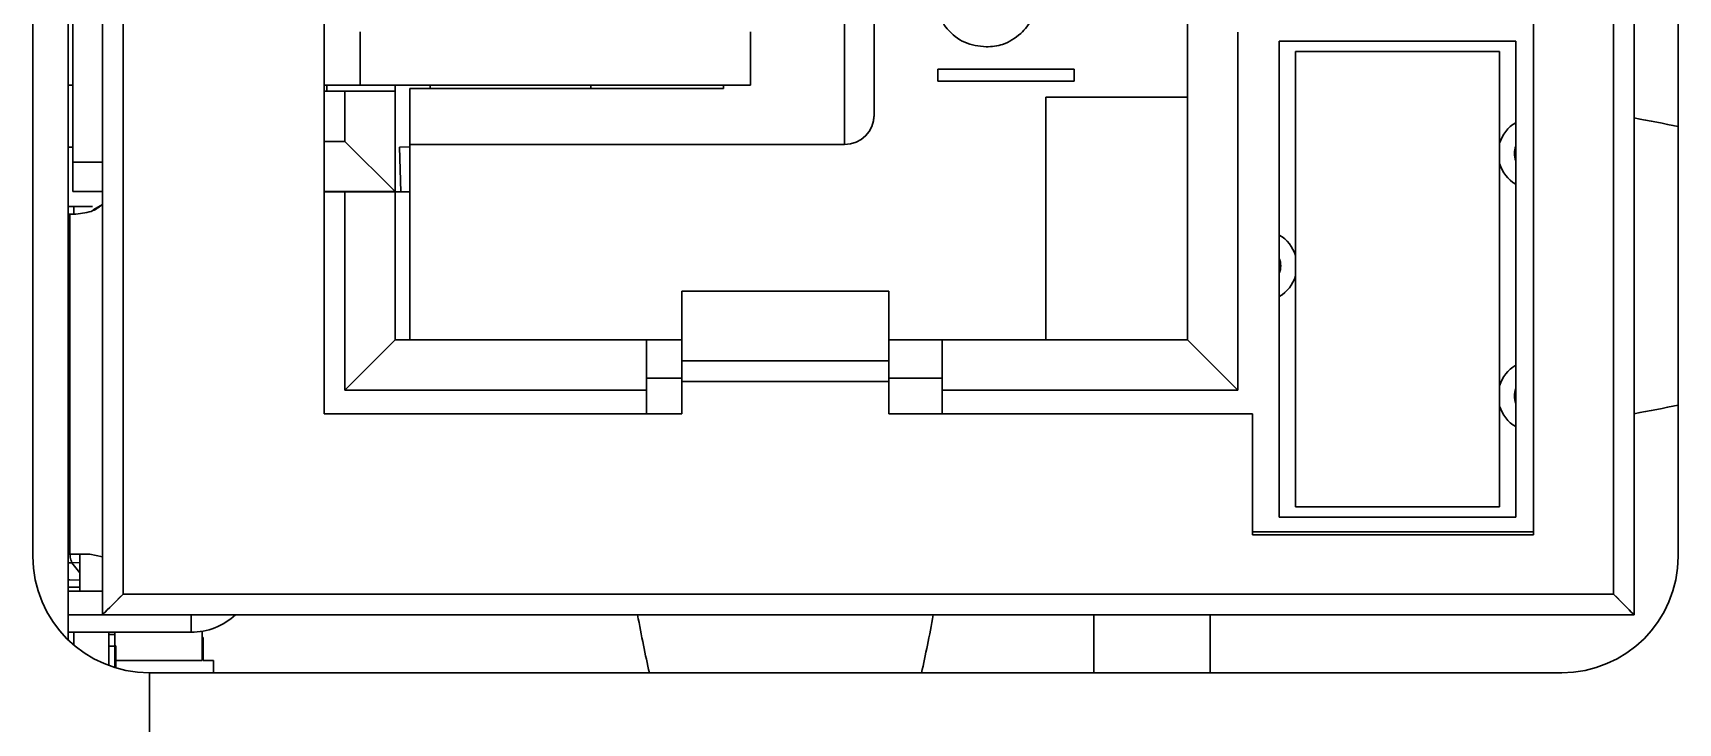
# Model space of a CAD drawing. Header units: inches. Extents: x 59 to 754, y 172 to 990.
# Drawn here: x 122.2 to 175.6, y 533.5 to 555.9 of the extents above; entities that cross this region are included whole.
import ezdxf

# ---------------------------------------------------------------- set-up
doc = ezdxf.new("R2010")
doc.units = ezdxf.units.IN
doc.header["$MEASUREMENT"] = 0
doc.layers.add('svg15406', color=7, linetype='Continuous')

msp = doc.modelspace()

# ---------------------------------------------------------------- linework, layer by layer
at = {"layer": 'svg15406', "color": 7, "lineweight": 30, "true_color": 0xffffff}
for points in [[(123.372, 718.883), (123.372, 536.189)], [(124.485, 537.001), (124.485, 718.057)], [(125.157, 717.385), (125.157, 537.673)], [(122.228, 538.898), (122.228, 716.174)], [(175.642, 538.898), (175.642, 716.174)], [(131.685, 592.489), (131.685, 543.529)], [(174.213, 591.241), (174.213, 553.129)], [(123.525, 551.697), (123.525, 585.289)], [(148.581, 552.265), (148.581, 584.713)], [(149.541, 583.753), (149.541, 553.225)], [(170.949, 558.375), (170.949, 539.593)], [(173.541, 537.673), (173.541, 558.375)], [(174.213, 558.375), (174.213, 537.001)], [(159.717, 556.681), (159.717, 545.929)], [(131.685, 556.013), (131.685, 553.997)], [(132.853, 555.92), (132.853, 554.193)], [(145.531, 554.193), (145.531, 555.92)], [(161.349, 544.297), (161.349, 555.913)], [(162.693, 555.625), (170.373, 555.625)], [(162.693, 540.169), (162.693, 555.625)], [(162.693, 549.327), (162.693, 555.625)], [(170.373, 555.625), (170.373, 540.169)], [(163.221, 540.505), (163.221, 555.289)], [(169.845, 555.289), (163.221, 555.289)], [(169.845, 555.289), (169.845, 540.505)], [(169.845, 552.307), (169.845, 555.289)], [(174.213, 555.049), (174.213, 553.129)], [(151.609, 554.714), (156.039, 554.714)], [(151.609, 554.326), (151.609, 554.714)], [(156.039, 554.714), (156.039, 554.326)], [(123.525, 554.193), (123.372, 554.193)], [(132.853, 554.193), (131.667, 554.193)], [(131.685, 553.997), (131.685, 552.369)], [(131.771, 553.997), (131.685, 553.997)], [(131.685, 553.997), (132.357, 553.997)], [(133.989, 553.997), (131.771, 553.997)], [(132.357, 553.997), (132.357, 552.369)], [(133.989, 553.997), (132.357, 553.997)], [(145.531, 554.193), (132.853, 554.193)], [(133.989, 554.093), (133.989, 554.193)], [(133.989, 554.193), (133.989, 552.369)], [(133.989, 554.193), (133.989, 553.997)], [(133.989, 550.737), (133.989, 553.997)], [(133.989, 553.997), (133.989, 553.997)], [(134.469, 552.265), (134.469, 554.089)], [(144.645, 554.089), (134.469, 554.089)], [(135.128, 554.193), (135.128, 554.089)], [(140.337, 554.193), (140.337, 554.089)], [(144.645, 554.193), (144.645, 554.089)], [(156.039, 554.326), (151.609, 554.326)], [(155.109, 545.929), (155.109, 553.801)], [(155.109, 553.801), (159.717, 553.801)], [(149.512, 552.993), (149.522, 553.038), (149.541, 553.225), (149.512, 552.993)], [(149.512, 552.993), (149.512, 552.993)], [(174.213, 543.529), (174.213, 553.129)], [(174.213, 552.965), (174.213, 543.694)], [(131.685, 552.369), (131.685, 550.729)], [(132.357, 552.369), (131.685, 552.369)], [(133.989, 550.737), (132.357, 552.369)], [(133.989, 552.181), (133.989, 552.369)], [(174.213, 552.333), (174.213, 548.514)], [(123.525, 552.18), (123.372, 552.18)], [(123.525, 552.179), (123.372, 552.179)], [(133.989, 552.273), (133.989, 552.181)], [(133.989, 550.733), (133.989, 552.273)], [(134.469, 552.197), (134.126, 552.185)], [(134.469, 552.196), (134.126, 552.184)], [(134.126, 552.184), (134.126, 552.185)], [(148.581, 552.265), (134.469, 552.265)], [(134.469, 552.265), (134.469, 545.929)], [(134.469, 552.265), (134.469, 550.733)], [(123.525, 551.697), (123.525, 550.737)], [(169.845, 544.435), (169.845, 551.648)], [(123.525, 550.737), (124.485, 550.737)], [(131.685, 550.737), (133.989, 550.737)], [(131.685, 543.529), (131.685, 550.729)], [(131.685, 550.729), (132.357, 550.729)], [(133.989, 550.729), (131.685, 550.729)], [(131.685, 550.729), (131.933, 550.729)], [(131.685, 550.729), (131.933, 550.729)], [(131.933, 550.729), (131.933, 550.737)], [(132.357, 550.729), (132.357, 544.297)], [(133.989, 550.729), (132.357, 550.729)], [(133.989, 550.737), (133.989, 550.733)], [(133.989, 550.729), (133.989, 550.733)], [(134.469, 550.733), (133.989, 550.733)], [(133.989, 550.729), (133.989, 550.729)], [(133.989, 545.929), (133.989, 550.729)], [(133.989, 545.929), (133.989, 550.729)], [(124.168, 550.258), (123.372, 550.258)], [(124.485, 550.323), (124.185, 550.148)], [(123.372, 550.009), (123.429, 550.009)], [(123.429, 538.969), (123.429, 550.009)], [(123.622, 550.009), (123.429, 550.009)], [(162.693, 549.327), (162.693, 549.327)], [(162.693, 548.089), (162.693, 548.569)], [(174.213, 548.24), (174.213, 544.421)], [(143.301, 547.511), (150.021, 547.511)], [(143.301, 545.244), (143.301, 547.511)], [(150.021, 545.244), (150.021, 547.511)], [(150.021, 547.511), (150.021, 546.747)], [(162.693, 540.169), (162.693, 547.332)], [(150.021, 546.747), (150.021, 544.681)], [(133.989, 545.929), (132.357, 544.297)], [(142.149, 545.929), (133.989, 545.929)], [(134.469, 545.929), (133.989, 545.929)], [(133.989, 545.929), (133.989, 545.929)], [(143.301, 545.929), (134.469, 545.929)], [(142.149, 544.297), (142.149, 545.929)], [(142.149, 545.929), (142.149, 545.929)], [(142.149, 544.681), (142.149, 545.929)], [(142.149, 545.929), (143.301, 545.929)], [(155.109, 545.929), (150.021, 545.929)], [(150.021, 545.929), (151.749, 545.929)], [(151.749, 545.929), (151.749, 544.297)], [(159.717, 545.929), (151.749, 545.929)], [(151.749, 545.929), (151.749, 545.929)], [(159.717, 545.929), (155.109, 545.929)], [(159.717, 545.929), (161.349, 544.297)], [(124.485, 545.613), (124.485, 545.833)], [(143.301, 545.244), (150.021, 545.244)], [(143.301, 544.576), (143.301, 545.244)], [(150.021, 545.244), (150.021, 544.576)], [(132.357, 544.297), (142.149, 544.297)], [(142.149, 544.681), (142.149, 543.529)], [(142.149, 544.681), (143.301, 544.681)], [(142.149, 543.529), (142.149, 544.297)], [(143.301, 543.529), (143.301, 544.576)], [(150.021, 544.576), (143.301, 544.576)], [(150.021, 544.681), (150.021, 544.623)], [(150.021, 544.681), (151.749, 544.681)], [(150.021, 544.623), (150.021, 544.489)], [(150.021, 543.529), (150.021, 544.576)], [(150.021, 544.489), (150.021, 543.529)], [(151.749, 543.529), (151.749, 544.297)], [(151.749, 544.297), (161.349, 544.297)], [(169.845, 540.505), (169.845, 543.776)], [(143.301, 543.529), (131.685, 543.529)], [(142.149, 543.529), (131.685, 543.529)], [(143.301, 543.529), (142.149, 543.529)], [(161.829, 543.529), (150.021, 543.529)], [(151.749, 543.529), (150.021, 543.529)], [(161.829, 543.529), (151.749, 543.529)], [(161.829, 539.593), (161.829, 543.529)], [(161.829, 539.689), (161.829, 543.529)], [(174.213, 541.705), (174.213, 543.529)], [(174.213, 543.529), (174.213, 543.241)], [(174.213, 537.001), (174.213, 543.241)], [(170.373, 540.169), (162.693, 540.169)], [(169.845, 540.505), (163.221, 540.505)], [(161.829, 539.593), (161.829, 539.689)], [(161.829, 539.689), (170.949, 539.689)], [(170.949, 539.593), (161.829, 539.593)], [(123.429, 538.969), (123.372, 538.969)], [(123.75, 537.769), (123.75, 538.965)], [(124.485, 538.879), (124.073, 538.969)], [(123.372, 538.134), (123.429, 538.134)], [(123.372, 537.894), (123.75, 537.894)], [(123.429, 538.134), (123.75, 538.13)], [(124.485, 537.769), (123.372, 537.769)], [(124.485, 537.769), (124.485, 537.769)], [(125.157, 537.673), (125.04, 537.557), (124.927, 537.444), (124.821, 537.337), (124.725, 537.241), (124.642, 537.159), (124.575, 537.091), (124.525, 537.042), (124.495, 537.012), (124.485, 537.001), (125.157, 537.673)], [(125.157, 537.673), (173.541, 537.673)], [(174.213, 537.001), (174.203, 537.012), (174.172, 537.042), (174.123, 537.091), (174.056, 537.159), (173.973, 537.241), (173.877, 537.337), (173.771, 537.444), (173.658, 537.557), (173.541, 537.673), (174.213, 537.001)], [(123.372, 537.001), (124.485, 537.001)], [(174.213, 537.001), (124.485, 537.001)], [(128.805, 537.001), (141.861, 537.001)], [(141.861, 537.001), (139.653, 537.001)], [(152.901, 537.001), (151.461, 537.001)], [(151.461, 537.001), (173.445, 537.001)], [(156.67, 535.118), (156.67, 537.001)], [(173.349, 537.001), (173.349, 537.001)], [(174.213, 537.001), (174.213, 537.001)], [(123.372, 536.434), (127.365, 536.434)], [(123.561, 536.017), (123.561, 536.434)], [(124.695, 536.434), (124.695, 535.354)], [(124.695, 536.434), (124.695, 536.363)], [(124.695, 536.363), (124.884, 536.363)], [(124.884, 536.434), (124.884, 536.363)], [(124.884, 536.363), (124.884, 535.986)], [(127.719, 536.269), (127.719, 536.464)], [(127.719, 535.512), (127.719, 536.269)], [(127.719, 536.269), (127.756, 536.269)], [(127.756, 536.269), (127.756, 535.513)], [(124.695, 535.354), (124.695, 535.986)], [(124.884, 535.986), (124.695, 535.986)], [(124.922, 535.996), (124.884, 535.996)], [(124.922, 535.986), (124.884, 535.986)], [(124.884, 535.289), (124.884, 535.986)], [(124.884, 535.803), (124.884, 535.986)], [(124.922, 535.901), (124.884, 535.901)], [(124.922, 535.892), (124.884, 535.892)], [(124.922, 535.871), (124.884, 535.871)], [(124.922, 535.901), (124.922, 535.996)], [(124.922, 535.871), (124.922, 535.901)], [(124.922, 535.618), (124.884, 535.618)], [(124.884, 535.289), (124.884, 535.425)], [(124.922, 535.358), (124.884, 535.358)], [(124.922, 535.32), (124.884, 535.32)], [(124.884, 535.289), (124.884, 535.29)], [(124.922, 535.29), (124.884, 535.29)], [(124.922, 535.512), (127.719, 535.512)], [(124.922, 535.332), (124.922, 535.32)], [(124.922, 535.31), (124.922, 535.33)], [(124.922, 535.278), (124.922, 535.29)], [(127.756, 535.513), (128.097, 535.513)], [(127.756, 535.513), (128.097, 535.513)], [(128.097, 535.513), (128.097, 535.118)], [(128.097, 535.513), (128.097, 535.513)], [(126.008, 535.118), (126.01, 535.118)], [(126.01, 535.118), (126.01, 460.3)], [(126.01, 535.118), (171.862, 535.118)]]:
    msp.add_lwpolyline(points, dxfattribs=at)
at = {"layer": 'svg15406', "color": 250, "lineweight": 30, "true_color": 0x414141}
for points in [[(131.771, 554.193), (131.771, 553.997)], [(134.178, 550.733), (134.126, 552.184)], [(124.485, 551.697), (123.525, 551.697)], [(123.561, 550.01), (123.561, 550.258)], [(123.372, 538.692), (123.492, 538.692)], [(123.75, 538.694), (123.726, 538.695), (123.492, 538.692), (123.75, 538.694)], [(123.75, 538.359), (123.492, 538.692)], [(127.365, 536.434), (127.365, 537.001)], [(160.449, 537.001), (160.449, 535.118)]]:
    msp.add_lwpolyline(points, dxfattribs=at)
at = {"layer": 'svg15406', "color": 7, "lineweight": 30, "true_color": 0xffffff}
for points, knots in [([(153.178, 555.434), (152.938, 555.464), (152.698, 555.493), (152.482, 555.586), (152.265, 555.679), (152.071, 555.835), (151.916, 556.022), (151.794, 556.168), (151.695, 556.333), (151.639, 556.51), (151.582, 556.688), (151.568, 556.877), (151.553, 557.066)], [0, 0, 0, 0, 1, 1, 1, 2, 2, 2, 3, 3, 3, 4, 4, 4, 4]), ([(154.821, 557.066), (154.794, 556.81), (154.767, 556.554), (154.659, 556.336), (154.573, 556.164), (154.437, 556.015), (154.301, 555.867)], [0, 0, 0, 0, 1, 1, 1, 2, 2, 2, 2]), ([(154.301, 555.867), (154.113, 555.727), (153.925, 555.588), (153.712, 555.517), (153.544, 555.461), (153.361, 555.447), (153.178, 555.434)], [0, 0, 0, 0, 1, 1, 1, 2, 2, 2, 2]), ([(169.845, 552.307), (169.845, 552.305), (169.845, 552.303), (169.845, 552.297), (169.845, 552.291), (169.845, 552.282), (169.845, 552.27), (169.845, 552.248), (169.845, 552.219), (169.845, 552.187), (169.845, 552.124), (169.845, 552.05), (169.845, 551.977), (169.845, 551.904), (169.845, 551.831), (169.845, 551.768), (169.845, 551.736), (169.845, 551.707), (169.845, 551.684), (169.845, 551.673), (169.845, 551.664), (169.845, 551.658), (169.845, 551.652), (169.845, 551.65), (169.845, 551.648)], [0, 0, 0, 0, 1, 1, 1, 2, 2, 2, 3, 3, 3, 4, 4, 4, 5, 5, 5, 6, 6, 6, 7, 7, 7, 8, 8, 8, 8]), ([(123.622, 550.009), (123.82, 550.031), (124.018, 550.053), (124.178, 550.121), (124.294, 550.171), (124.389, 550.244), (124.485, 550.317)], [0, 0, 0, 0, 1, 1, 1, 2, 2, 2, 2]), ([(123.429, 550.009), (123.461, 550.009), (123.494, 550.009), (123.525, 550.009), (123.558, 550.009), (123.59, 550.009), (123.622, 550.009)], [0, 0, 0, 0, 1, 1, 1, 2, 2, 2, 2]), ([(162.693, 548.569), (162.693, 548.665), (162.693, 548.761), (162.693, 548.855), (162.693, 548.93), (162.693, 549.004), (162.693, 549.07), (162.693, 549.108), (162.693, 549.143), (162.693, 549.175), (162.693, 549.206), (162.693, 549.233), (162.693, 549.256), (162.693, 549.279), (162.693, 549.298), (162.693, 549.309), (162.693, 549.32), (162.693, 549.324), (162.693, 549.327)], [0, 0, 0, 0, 1, 1, 1, 2, 2, 2, 3, 3, 3, 4, 4, 4, 5, 5, 5, 6, 6, 6, 6]), ([(162.693, 547.332), (162.693, 547.335), (162.693, 547.339), (162.693, 547.349), (162.693, 547.361), (162.693, 547.379), (162.693, 547.403), (162.693, 547.425), (162.693, 547.452), (162.693, 547.482), (162.693, 547.514), (162.693, 547.55), (162.693, 547.589), (162.693, 547.654), (162.693, 547.727), (162.693, 547.802), (162.693, 547.896), (162.693, 547.993), (162.693, 548.089)], [0, 0, 0, 0, 1, 1, 1, 2, 2, 2, 3, 3, 3, 4, 4, 4, 5, 5, 5, 6, 6, 6, 6]), ([(169.845, 544.435), (169.845, 544.432), (169.845, 544.431), (169.845, 544.425), (169.845, 544.419), (169.845, 544.41), (169.845, 544.398), (169.845, 544.376), (169.845, 544.347), (169.845, 544.315), (169.845, 544.252), (169.845, 544.178), (169.845, 544.105), (169.845, 544.032), (169.845, 543.959), (169.845, 543.896), (169.845, 543.864), (169.845, 543.835), (169.845, 543.812), (169.845, 543.801), (169.845, 543.792), (169.845, 543.786), (169.845, 543.78), (169.845, 543.778), (169.845, 543.776)], [0, 0, 0, 0, 1, 1, 1, 2, 2, 2, 3, 3, 3, 4, 4, 4, 5, 5, 5, 6, 6, 6, 7, 7, 7, 8, 8, 8, 8]), ([(124.073, 538.969), (123.973, 538.969), (123.873, 538.969), (123.743, 538.969), (123.694, 538.969), (123.641, 538.969), (123.584, 538.969), (123.534, 538.969), (123.482, 538.969), (123.429, 538.969)], [0, 0, 0, 0, 1, 1, 1, 2, 2, 2, 3, 3, 3, 3]), ([(122.228, 538.898), (122.228, 536.811), (123.921, 535.118), (126.008, 535.118), (126.008, 535.118), (126.008, 535.118), (126.008, 535.118)], [0, 0, 0, 0, 1, 1, 1, 2, 2, 2, 2]), ([(171.862, 535.118), (173.949, 535.118), (175.642, 536.811), (175.642, 538.898), (175.642, 538.898), (175.642, 538.898), (175.642, 538.898)], [0, 0, 0, 0, 1, 1, 1, 2, 2, 2, 2]), ([(124.884, 535.618), (124.884, 535.641), (124.884, 535.663), (124.884, 535.684), (124.884, 535.705), (124.884, 535.725), (124.884, 535.743), (124.884, 535.779), (124.884, 535.807), (124.884, 535.827), (124.884, 535.866), (124.884, 535.868), (124.884, 535.871)], [0, 0, 0, 0, 1, 1, 1, 2, 2, 2, 3, 3, 3, 4, 4, 4, 4]), ([(124.922, 535.901), (124.922, 535.913), (124.922, 535.924), (124.922, 535.934), (124.922, 535.953), (124.922, 535.965), (124.922, 535.973), (124.922, 535.981), (124.922, 535.983), (124.922, 535.986)], [0, 0, 0, 0, 1, 1, 1, 2, 2, 2, 3, 3, 3, 3]), ([(124.922, 535.898), (124.922, 535.902), (124.922, 535.905), (124.922, 535.908), (124.922, 535.916), (124.922, 535.917), (124.922, 535.918)], [0, 0, 0, 0, 1, 1, 1, 2, 2, 2, 2]), ([(124.922, 535.618), (124.922, 535.641), (124.922, 535.663), (124.922, 535.684), (124.922, 535.705), (124.922, 535.725), (124.922, 535.743), (124.922, 535.779), (124.922, 535.807), (124.922, 535.827), (124.922, 535.866), (124.922, 535.868), (124.922, 535.871)], [0, 0, 0, 0, 1, 1, 1, 2, 2, 2, 3, 3, 3, 4, 4, 4, 4]), ([(124.922, 535.871), (124.922, 535.868), (124.922, 535.865), (124.922, 535.827), (124.922, 535.818), (124.922, 535.806), (124.922, 535.792), (124.922, 535.778), (124.922, 535.761), (124.922, 535.743), (124.922, 535.725), (124.922, 535.705), (124.922, 535.684), (124.922, 535.663), (124.922, 535.641), (124.922, 535.618)], [0, 0, 0, 0, 1, 1, 1, 2, 2, 2, 3, 3, 3, 4, 4, 4, 5, 5, 5, 5]), ([(124.922, 535.616), (124.922, 535.633), (124.922, 535.651), (124.922, 535.667), (124.922, 535.683), (124.922, 535.699), (124.922, 535.713), (124.922, 535.726), (124.922, 535.739), (124.922, 535.749), (124.922, 535.759), (124.922, 535.768), (124.922, 535.774), (124.922, 535.801), (124.922, 535.802), (124.922, 535.803)], [0, 0, 0, 0, 1, 1, 1, 2, 2, 2, 3, 3, 3, 4, 4, 4, 5, 5, 5, 5]), ([(124.922, 535.803), (124.922, 535.803), (124.922, 535.802), (124.922, 535.774), (124.922, 535.76), (124.922, 535.74), (124.922, 535.713), (124.922, 535.699), (124.922, 535.683), (124.922, 535.667), (124.922, 535.651), (124.922, 535.633), (124.922, 535.616)], [0, 0, 0, 0, 1, 1, 1, 2, 2, 2, 3, 3, 3, 4, 4, 4, 4]), ([(124.884, 535.358), (124.884, 535.362), (124.884, 535.366), (124.884, 535.407), (124.884, 535.427), (124.884, 535.456), (124.884, 535.493), (124.884, 535.511), (124.884, 535.531), (124.884, 535.553), (124.884, 535.574), (124.884, 535.596), (124.884, 535.618)], [0, 0, 0, 0, 1, 1, 1, 2, 2, 2, 3, 3, 3, 4, 4, 4, 4]), ([(124.922, 535.618), (124.922, 535.596), (124.922, 535.574), (124.922, 535.553), (124.922, 535.531), (124.922, 535.511), (124.922, 535.493), (124.922, 535.456), (124.922, 535.427), (124.922, 535.407), (124.922, 535.366), (124.922, 535.362), (124.922, 535.358)], [0, 0, 0, 0, 1, 1, 1, 2, 2, 2, 3, 3, 3, 4, 4, 4, 4]), ([(124.922, 535.358), (124.922, 535.362), (124.922, 535.366), (124.922, 535.407), (124.922, 535.427), (124.922, 535.456), (124.922, 535.493), (124.922, 535.511), (124.922, 535.531), (124.922, 535.553), (124.922, 535.574), (124.922, 535.596), (124.922, 535.618)], [0, 0, 0, 0, 1, 1, 1, 2, 2, 2, 3, 3, 3, 4, 4, 4, 4]), ([(124.922, 535.616), (124.922, 535.596), (124.922, 535.575), (124.922, 535.556), (124.922, 535.536), (124.922, 535.518), (124.922, 535.504), (124.922, 535.482), (124.922, 535.468), (124.922, 535.454)], [0, 0, 0, 0, 1, 1, 1, 2, 2, 2, 3, 3, 3, 3]), ([(124.922, 535.425), (124.922, 535.428), (124.922, 535.431), (124.922, 535.459), (124.922, 535.473), (124.922, 535.493), (124.922, 535.52), (124.922, 535.534), (124.922, 535.549), (124.922, 535.565), (124.922, 535.582), (124.922, 535.599), (124.922, 535.616)], [0, 0, 0, 0, 1, 1, 1, 2, 2, 2, 3, 3, 3, 4, 4, 4, 4]), ([(124.922, 535.454), (124.922, 535.444), (124.922, 535.435), (124.922, 535.43), (124.922, 535.426), (124.922, 535.426), (124.922, 535.425)], [0, 0, 0, 0, 1, 1, 1, 2, 2, 2, 2]), ([(124.922, 535.32), (124.922, 535.34), (124.922, 535.36), (124.922, 535.365), (124.922, 535.366), (124.922, 535.366), (124.922, 535.367)], [0, 0, 0, 0, 1, 1, 1, 2, 2, 2, 2])]:
    msp.add_open_spline(points, degree=3, knots=knots, dxfattribs=at)
for points in [[(148.581, 552.265), (149.111, 552.265), (149.541, 552.695), (149.541, 553.225)], [(170.373, 552.975), (170.118, 552.828), (169.929, 552.589), (169.845, 552.306)], [(170.373, 552.975), (170.118, 552.828), (169.929, 552.589), (169.845, 552.306)], [(175.642, 552.851), (175.194, 552.945), (174.717, 553.038), (174.213, 553.129)], [(170.373, 552.217), (170.309, 552.064), (170.309, 551.891), (170.373, 551.737)], [(169.845, 551.648), (169.929, 551.366), (170.118, 551.127), (170.373, 550.98)], [(163.221, 548.659), (163.137, 548.941), (162.948, 549.18), (162.693, 549.327)], [(163.221, 548.659), (163.137, 548.941), (162.948, 549.18), (162.693, 549.327)], [(162.693, 548.089), (162.757, 548.243), (162.757, 548.416), (162.693, 548.569)], [(162.693, 547.332), (162.948, 547.479), (163.137, 547.718), (163.221, 548)], [(170.373, 545.103), (170.118, 544.956), (169.929, 544.717), (169.845, 544.435)], [(170.373, 545.103), (170.118, 544.956), (169.929, 544.717), (169.845, 544.435)], [(170.373, 544.345), (170.309, 544.192), (170.309, 544.019), (170.373, 543.865)], [(169.845, 543.776), (169.929, 543.494), (170.118, 543.255), (170.373, 543.108)], [(174.213, 543.529), (174.717, 543.621), (175.194, 543.713), (175.642, 543.808)], [(127.365, 536.434), (127.899, 536.434), (128.414, 536.637), (128.805, 537.001)], [(141.861, 537.001), (141.985, 536.321), (142.113, 535.693), (142.243, 535.118)], [(151.078, 535.118), (151.209, 535.693), (151.336, 536.321), (151.461, 537.001)]]:
    msp.add_open_spline(points, degree=3, dxfattribs=at)
at = {"layer": 'svg15406', "color": 250, "lineweight": 30, "true_color": 0x414141}
msp.add_open_spline([(123.492, 538.692), (123.472, 538.751), (123.452, 538.811), (123.442, 538.875), (123.436, 538.913), (123.434, 538.953), (123.432, 538.994)], degree=3, knots=[0, 0, 0, 0, 1, 1, 1, 2, 2, 2, 2], dxfattribs=at)

doc.saveas('drawing.dxf')
